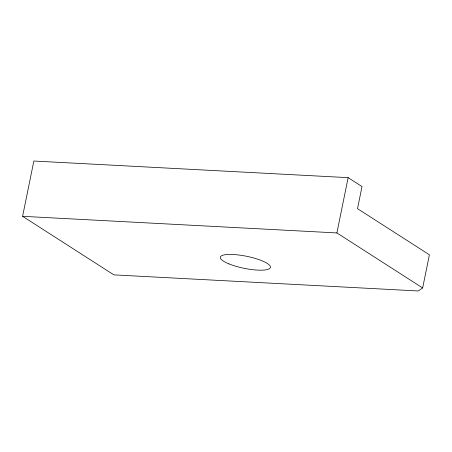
<?xml version="1.0" encoding="UTF-8"?>
<svg xmlns="http://www.w3.org/2000/svg" width="452" height="452" viewBox="0 0 452 452"><rect width="100%" height="100%" fill="white"/><g stroke="black" fill="none" stroke-linecap="round" stroke-linejoin="round"><path stroke-width="0.68" d="M22.6 216.316L33.849 161.031L348.142 177.653L362.018 186.557L357.521 208.671L429.4 254.781L422.654 287.952L418.207 290.969L113.887 274.873L22.6 216.316L336.893 232.938L422.654 287.952M336.893 232.938L348.142 177.653M228.932 263.883A25.572 6.142 11.5 0 0 270.019 268.211A25.572 6.142 11.5 0 0 237.221 254.821A25.572 6.142 11.5 0 0 228.932 263.883"/></g></svg>
